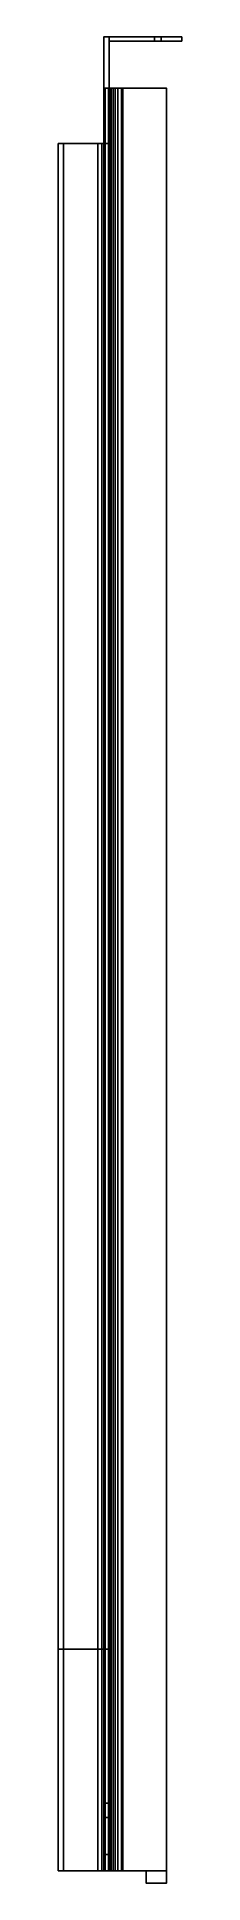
# Model space of a CAD drawing. Header units: millimetres. Extents: x -11 to 19, y -450 to 0.
import ezdxf

# ---------------------------------------------------------------- set-up
doc = ezdxf.new("R2010")
doc.units = ezdxf.units.MM
doc.layers.add('ACESSORIOS', color=1, linetype='Continuous')

msp = doc.modelspace()

# ---------------------------------------------------------------- linework, layer by layer
at = {"layer": 'ACESSORIOS'}
for p, q in [((1.3, 0, 88.8), (1.3, -26, 88.8)), ((1.3, 0, 88.8), (1.3, 0, 86)), ((1.3, -1, 86), (1.3, 0, 86)), ((1.3, -1, 86), (1.3, -1, 2.3)), ((1.3, -1, 2.3), (1.3, -12.5, 2.3)), ((1.3, -12.5, 2.3), (0, -12.5, 2.3)), ((4.3, -12.5, 2.3), (2.8, -12.5, 1.43)), ((2.8, -12.5, 1.43), (4.3, -12.5, 2.3)), ((3.45, -12.5, 0.31), (4.65, -12.5, 1)), ((4.3, -12.5, 2.3), (4.3, -447, 2.3)), ((15.3, -12.5, 2.3), (4.3, -12.5, 2.3)), ((15.3, -12.5, 2.3), (4.3, -12.5, 2.3)), ((4.65, -12.5, 1), (15.3, -12.5, 1)), ((4.65, -12.5, 1), (4.65, -447, 1)), ((4.65, -12.5, 1), (15.3, -12.5, 1)), ((15.3, -12.5, 2.3), (15.3, -450, 2.3)), ((15.3, -12.5, 1), (15.3, -450, 1)), ((15.3, -12.5, 1), (15.3, -12.5, 2.3)), ((1.3, -26, 79.3), (1.3, -393, 79.3)), ((1.3, -26, 88.8), (1.3, -26, 79.3)), ((1.3, -34, 61.5), (1.3, -394, 61.5)), ((1.3, -34, 25.5), (1.3, -394, 25.5)), ((1.3, -393, 79.3), (1.3, -447, 82.37)), ((1.3, -430.5, 28), (1.3, -443, 28)), ((1.3, -430.5, 33.94), (1.3, -430.5, 28)), ((1.3, -434, 40), (1.3, -430.5, 33.94)), ((1.3, -430.5, 2.3), (1.3, -443, 2.3)), ((1.3, -434, 58.5), (1.3, -434, 40)), ((1.3, -447, 58.5), (1.3, -434, 58.5)), ((1.3, -443, 32.5), (1.3, -447, 32.5)), ((1.3, -443, 28), (1.3, -443, 32.5)), ((1.3, -443, 2.3), (1.3, -447, 2.3)), ((0, -447, 2.3), (0, -447, 32.5)), ((0, -447, 32.5), (1.3, -447, 32.5)), ((1.3, -447, 32.5), (1.3, -447, 2.3)), ((1.3, -447, 82.37), (1.3, -447, 58.5)), ((1.3, -447, 32.5), (1.3, -447, 2.3)), ((2.8, -447, 1.43), (4.3, -447, 2.3)), ((2.8, -447, 1.43), (4.3, -447, 2.3)), ((4.65, -447, 1), (3.45, -447, 0.31)), ((3.45, -447, 0.31), (4.65, -447, 1)), ((4.3, -447, 2.3), (10.3, -447, 2.3)), ((10.3, -447, 1), (4.65, -447, 1)), ((10.3, -447, 2.3), (10.3, -450, 2.3)), ((10.3, -450, 1), (10.3, -447, 1)), ((10.3, -450, 2.3), (15.3, -450, 2.3)), ((15.3, -450, 1), (10.3, -450, 1)), ((15.3, -450, 1), (15.3, -447, 1))]:
    msp.add_line(p, q, dxfattribs=at)
at = {"layer": 'ACESSORIOS', "extrusion": (0, -1, 0)}
for p, q in [((3.55, -447, 1.87), (2.8, -447, 1.43)), ((4.3, -447, 2.3), (3.55, -447, 1.87))]:
    msp.add_line(p, q, dxfattribs=at)
at = {"layer": 'ACESSORIOS', "extrusion": (-1, 0, 0)}
for points, knots in [([(1.3, -34, 49.5), (1.3, -33.38, 49.84), (1.3, -32.77, 50.19), (1.3, -31.59, 50.96), (1.3, -31.01, 51.38), (1.3, -30.19, 52.08), (1.3, -29.93, 52.34), (1.3, -29.43, 52.87), (1.3, -29.2, 53.15), (1.3, -28.8, 53.76), (1.3, -28.63, 54.08), (1.3, -28.46, 54.6), (1.3, -28.41, 54.78), (1.3, -28.34, 55.14), (1.3, -28.33, 55.32), (1.3, -28.33, 55.5)], [0.035681408, 0.035681408, 0.035681408, 0.035681408, 0.037802221, 0.037802221, 0.039923033, 0.039923033, 0.040983439, 0.040983439, 0.042043845, 0.042043845, 0.043104252, 0.043104252, 0.043634455, 0.043634455, 0.044164658, 0.044164658, 0.044164658, 0.044164658]), ([(1.3, -28.33, 55.5), (1.3, -28.33, 55.68), (1.3, -28.34, 55.86), (1.3, -28.41, 56.22), (1.3, -28.45, 56.39), (1.3, -28.57, 56.74), (1.3, -28.64, 56.9), (1.3, -28.81, 57.23), (1.3, -28.9, 57.38), (1.3, -29.19, 57.83), (1.3, -29.42, 58.11), (1.3, -29.91, 58.65), (1.3, -30.17, 58.89), (1.3, -30.98, 59.6), (1.3, -31.55, 60.01), (1.3, -32.75, 60.8), (1.3, -33.37, 61.16), (1.3, -34, 61.5)], [0.044164658, 0.044164658, 0.044164658, 0.044164658, 0.04468949, 0.04468949, 0.045214321, 0.045214321, 0.045739153, 0.045739153, 0.046263985, 0.046263985, 0.047313648, 0.047313648, 0.048363312, 0.048363312, 0.050462639, 0.050462639, 0.052561966, 0.052561966, 0.052561966, 0.052561966]), ([(1.3, -34, 25.5), (1.3, -33.38, 25.84), (1.3, -32.76, 26.2), (1.3, -31.56, 26.98), (1.3, -30.98, 27.4), (1.3, -30.17, 28.11), (1.3, -29.91, 28.35), (1.3, -29.43, 28.87), (1.3, -29.2, 29.16), (1.3, -28.8, 29.77), (1.3, -28.63, 30.09), (1.3, -28.45, 30.6), (1.3, -28.41, 30.78), (1.3, -28.34, 31.14), (1.3, -28.33, 31.32), (1.3, -28.33, 31.5)], [0.014987921, 0.014987921, 0.014987921, 0.014987921, 0.017107577, 0.017107577, 0.019227233, 0.019227233, 0.020287061, 0.020287061, 0.021346889, 0.021346889, 0.022406717, 0.022406717, 0.02293663, 0.02293663, 0.023466544, 0.023466544, 0.023466544, 0.023466544]), ([(1.3, -28.33, 31.5), (1.3, -28.33, 31.68), (1.3, -28.35, 31.86), (1.3, -28.41, 32.22), (1.3, -28.45, 32.39), (1.3, -28.57, 32.74), (1.3, -28.64, 32.9), (1.3, -28.8, 33.22), (1.3, -28.9, 33.38), (1.3, -29.19, 33.83), (1.3, -29.42, 34.11), (1.3, -29.91, 34.64), (1.3, -30.16, 34.89), (1.3, -30.97, 35.59), (1.3, -31.56, 36.02), (1.3, -32.76, 36.8), (1.3, -33.38, 37.16), (1.3, -34, 37.5)], [0.023466544, 0.023466544, 0.023466544, 0.023466544, 0.023993303, 0.023993303, 0.024520061, 0.024520061, 0.025046819, 0.025046819, 0.025573577, 0.025573577, 0.026627094, 0.026627094, 0.02768061, 0.02768061, 0.029787643, 0.029787643, 0.031894676, 0.031894676, 0.031894676, 0.031894676]), ([(1.3, -34, 37.5), (1.3, -33.37, 37.84), (1.3, -32.75, 38.21), (1.3, -31.55, 38.99), (1.3, -30.97, 39.41), (1.3, -30.16, 40.12), (1.3, -29.9, 40.37), (1.3, -29.41, 40.9), (1.3, -29.18, 41.18), (1.3, -28.79, 41.78), (1.3, -28.63, 42.1), (1.3, -28.45, 42.61), (1.3, -28.41, 42.79), (1.3, -28.34, 43.14), (1.3, -28.33, 43.32), (1.3, -28.33, 43.5)], [0.023531632, 0.023531632, 0.023531632, 0.023531632, 0.025654749, 0.025654749, 0.027777866, 0.027777866, 0.028839424, 0.028839424, 0.029900982, 0.029900982, 0.030962541, 0.030962541, 0.03149332, 0.03149332, 0.032024099, 0.032024099, 0.032024099, 0.032024099]), ([(1.3, -28.33, 43.5), (1.3, -28.33, 43.68), (1.3, -28.34, 43.86), (1.3, -28.41, 44.22), (1.3, -28.45, 44.39), (1.3, -28.57, 44.74), (1.3, -28.64, 44.9), (1.3, -28.81, 45.23), (1.3, -28.9, 45.38), (1.3, -29.19, 45.83), (1.3, -29.42, 46.11), (1.3, -29.91, 46.65), (1.3, -30.17, 46.89), (1.3, -30.98, 47.6), (1.3, -31.55, 48.01), (1.3, -32.75, 48.8), (1.3, -33.37, 49.16), (1.3, -34, 49.5)], [0.032024099, 0.032024099, 0.032024099, 0.032024099, 0.032556, 0.032556, 0.033087902, 0.033087902, 0.033619804, 0.033619804, 0.034151705, 0.034151705, 0.035215509, 0.035215509, 0.036279312, 0.036279312, 0.038406919, 0.038406919, 0.040534525, 0.040534525, 0.040534525, 0.040534525])]:
    msp.add_open_spline(points, degree=3, knots=knots, dxfattribs=at)
at = {"layer": 'ACESSORIOS', "extrusion": (1, 0, 0)}
for points, knots in [([(1.3, -394, 61.5), (1.3, -394.63, 61.16), (1.3, -395.24, 60.8), (1.3, -396.44, 60.01), (1.3, -397.03, 59.59), (1.3, -397.84, 58.88), (1.3, -398.1, 58.63), (1.3, -398.59, 58.1), (1.3, -398.82, 57.82), (1.3, -399.21, 57.21), (1.3, -399.38, 56.89), (1.3, -399.55, 56.37), (1.3, -399.6, 56.2), (1.3, -399.66, 55.84), (1.3, -399.67, 55.66), (1.3, -399.67, 55.11), (1.3, -399.6, 54.76), (1.3, -399.36, 54.07), (1.3, -399.19, 53.75), (1.3, -398.89, 53.3), (1.3, -398.78, 53.15), (1.3, -398.56, 52.87), (1.3, -398.44, 52.73), (1.3, -398.08, 52.34), (1.3, -397.82, 52.1), (1.3, -397.02, 51.4), (1.3, -396.44, 50.98), (1.3, -395.24, 50.2), (1.3, -394.62, 49.84), (1.3, -394, 49.5)], [0.00765786, 0.00765786, 0.00765786, 0.00765786, 0.00979461, 0.00979461, 0.01193137, 0.01193137, 0.01299974, 0.01299974, 0.01406812, 0.01406812, 0.0151365, 0.0151365, 0.01567069, 0.01567069, 0.01620487, 0.01620487, 0.01727325, 0.01727325, 0.01834163, 0.01834163, 0.01887582, 0.01887582, 0.01941, 0.01941, 0.02047838, 0.02047838, 0.02261514, 0.02261514, 0.02475189, 0.02475189, 0.02475189, 0.02475189]), ([(1.3, -394, 49.5), (1.3, -394.63, 49.16), (1.3, -395.25, 48.8), (1.3, -396.44, 48.02), (1.3, -397.02, 47.6), (1.3, -397.83, 46.9), (1.3, -398.09, 46.65), (1.3, -398.58, 46.12), (1.3, -398.8, 45.84), (1.3, -399.1, 45.39), (1.3, -399.19, 45.23), (1.3, -399.35, 44.91), (1.3, -399.43, 44.74), (1.3, -399.54, 44.4), (1.3, -399.59, 44.23), (1.3, -399.65, 43.87), (1.3, -399.67, 43.69), (1.3, -399.67, 43.33), (1.3, -399.66, 43.15), (1.3, -399.6, 42.79), (1.3, -399.55, 42.62), (1.3, -399.38, 42.11), (1.3, -399.21, 41.79), (1.3, -398.82, 41.18), (1.3, -398.59, 40.9), (1.3, -398.11, 40.37), (1.3, -397.84, 40.12), (1.3, -397.03, 39.41), (1.3, -396.45, 38.99), (1.3, -395.25, 38.21), (1.3, -394.63, 37.84), (1.3, -394, 37.5)], [0.01662562, 0.01662562, 0.01662562, 0.01662562, 0.01875112, 0.01875112, 0.02087662, 0.02087662, 0.02193937, 0.02193937, 0.02300212, 0.02300212, 0.02353349, 0.02353349, 0.02406487, 0.02406487, 0.02459624, 0.02459624, 0.02512762, 0.02512762, 0.02565899, 0.02565899, 0.02619037, 0.02619037, 0.02725312, 0.02725312, 0.02831587, 0.02831587, 0.02937862, 0.02937862, 0.03150412, 0.03150412, 0.03362962, 0.03362962, 0.03362962, 0.03362962]), ([(1.3, -394, 37.5), (1.3, -394.63, 37.16), (1.3, -395.24, 36.8), (1.3, -396.45, 36.01), (1.3, -397.03, 35.59), (1.3, -397.85, 34.88), (1.3, -398.11, 34.63), (1.3, -398.59, 34.1), (1.3, -398.82, 33.81), (1.3, -399.12, 33.36), (1.3, -399.21, 33.21), (1.3, -399.37, 32.88), (1.3, -399.44, 32.71), (1.3, -399.55, 32.37), (1.3, -399.6, 32.19), (1.3, -399.66, 31.84), (1.3, -399.67, 31.66), (1.3, -399.67, 31.29), (1.3, -399.65, 31.11), (1.3, -399.59, 30.76), (1.3, -399.54, 30.58), (1.3, -399.36, 30.07), (1.3, -399.19, 29.75), (1.3, -398.79, 29.14), (1.3, -398.56, 28.86), (1.3, -398.08, 28.34), (1.3, -397.82, 28.1), (1.3, -397.01, 27.4), (1.3, -396.43, 26.98), (1.3, -395.24, 26.2), (1.3, -394.62, 25.84), (1.3, -394, 25.5)], [0.00827672, 0.00827672, 0.00827672, 0.00827672, 0.01041392, 0.01041392, 0.01255113, 0.01255113, 0.01361974, 0.01361974, 0.01468834, 0.01468834, 0.01522264, 0.01522264, 0.01575695, 0.01575695, 0.01629125, 0.01629125, 0.01682555, 0.01682555, 0.01735985, 0.01735985, 0.01789415, 0.01789415, 0.01896276, 0.01896276, 0.02003136, 0.02003136, 0.02109997, 0.02109997, 0.02323718, 0.02323718, 0.02537439, 0.02537439, 0.02537439, 0.02537439])]:
    msp.add_open_spline(points, degree=3, knots=knots, dxfattribs=at)
at = {"layer": 'ACESSORIOS'}
for points in [[(1.3, 0, 88.8), (1.3, 0, 2.3), (0, 0, 2.3), (0, 0, 88.8)], [(1.3, 0, 2.3), (1.3, -26, 2.3), (0, -26, 2.3), (0, 0, 2.3)], [(0, 0, 88.8), (0, 0, 2.3), (0, 0, 88.8)], [(0, 0, 2.3), (0, -26, 2.3), (0, -26, 88.8), (0, 0, 88.8)], [(0, 0, 88.8), (0, 0, 88.8), (1.3, 0, 88.8)], [(0, 0, 88.8), (0, -26, 88.8), (1.3, -26, 88.8), (1.3, 0, 88.8)], [(14, 0, 86), (14, -1, 86), (1.3, -1, 86), (1.3, 0, 86)], [(1.3, -26, 88.8), (1.3, -26, 2.3), (1.3, 0, 2.3), (1.3, 0, 88.8)], [(1.3, -26, 2.3), (1.3, -26, 2.3), (1.3, -26, 2.3), (1.3, 0, 2.3)], [(14, 0, 86), (12.35, 0, 2.3), (1.3, 0, 2.3), (1.3, 0, 86)], [(12.35, 0, 2.3), (12.35, -1, 2.3), (1.3, -1, 2.3), (1.3, 0, 2.3)], [(1.3, 0, 86.02), (1.3, 0, 2.3), (1.3, 0, 86.02)], [(1.3, 0, 2.3), (1.3, -1, 2.3), (1.3, -1, 86), (1.3, 0, 86)], [(12.35, -1, 2.3), (12.35, -1, 2.3), (12.35, -1, 2.3), (12.35, 0, 2.3)], [(12.35, 0, 2.3), (19, 0, 11.8), (19, 0, 81), (14, 0, 86)], [(12.35, 0, 2.3), (12.35, -1, 2.3), (19, -1, 11.8), (19, 0, 11.8)], [(19, 0, 81), (19, -1, 81), (14, -1, 86), (14, 0, 86)], [(19, 0, 81), (19, -1, 81), (19, -1, 11.8), (19, 0, 11.8)], [(1.3, -1, 86), (1.3, -1, 2.3), (12.35, -1, 2.3), (14, -1, 86)], [(1.3, -1, 2.3), (1.3, -1, 2.3), (12.35, -1, 2.3)], [(12.35, -1, 2.3), (19, -1, 11.8), (19, -1, 81), (14, -1, 86)], [(4.3, -447, 2.3), (2.8, -447, 1.43), (2.8, -12.5, 1.43), (4.3, -12.5, 2.3)], [(4.65, -12.5, 1), (4.3, -12.5, 2.3), (2.8, -12.5, 1.43), (3.45, -12.5, 0.31)], [(4.65, -447, 1), (3.45, -447, 0.31), (3.45, -12.5, 0.31), (4.65, -12.5, 1)], [(15.3, -447, 2.3), (4.3, -447, 2.3), (4.3, -12.5, 2.3), (15.3, -12.5, 2.3)], [(15.3, -12.5, 1), (4.65, -12.5, 1), (4.3, -12.5, 2.3), (15.3, -12.5, 2.3)], [(15.3, -12.5, 1), (15.3, -447, 1), (4.65, -447, 1), (4.65, -12.5, 1)], [(15.3, -12.5, 2.3), (15.3, -12.5, 1), (15.3, -450, 1), (15.3, -450, 2.3)], [(-0.5, -393, 86), (-11.1, -393, 86), (-11.1, -26, 86), (-0.5, -26, 86)], [(-11.1, -393, 82), (-11.1, -393, 86), (-11.1, -26, 86), (-11.1, -26, 82)], [(-9.8, -26, 82), (-11.1, -26, 82), (-11.1, -393, 82), (-9.8, -393, 82)], [(-1.49, -26, 84.7), (-0.5, -26, 86), (-11.1, -26, 86), (-9.8, -26, 84.7)], [(-11.1, -26, 86), (-9.8, -26, 84.7), (-9.8, -26, 82), (-11.1, -26, 82)], [(-1.49, -393, 84.7), (-9.8, -393, 84.7), (-9.8, -26, 84.7), (-1.49, -26, 84.7)], [(-9.8, -26, 84.7), (-9.8, -26, 82), (-9.8, -393, 82), (-9.8, -393, 84.7)], [(0, -26, 79.13), (-1.49, -26, 84.7), (-1.49, -393, 84.7), (0, -393, 79.13)], [(1.3, -26, 79.3), (0, -26, 79.13), (-1.49, -26, 84.7), (-0.5, -26, 86)], [(-0.5, -26, 86), (1.3, -26, 79.3), (1.3, -393, 79.3), (-0.5, -393, 86)], [(0, -26, 88.8), (0, -26, 2.3), (1.3, -26, 2.3), (1.3, -26, 88.8)], [(0, -26, 2.3), (0, -26, 2.3), (1.3, -26, 2.3)], [(1.3, -393, 79.3), (0, -393, 79.13), (0, -26, 79.13), (1.3, -26, 79.3)], [(0, -26, 2.3), (0, -26, 79.3), (0, -393, 79.13), (0, -393, 2.3)], [(1.3, -26, 2.3), (1.3, -26, 79.3), (1.3, -393, 79.3), (1.3, -393, 2.3)], [(-0.5, -393, 86), (-11.1, -393, 86), (-11.1, -447, 89.07), (-0.5, -447, 89.07)], [(-9.8, -447, 85.07), (-9.8, -393, 82), (-11.1, -393, 82), (-11.1, -447, 85.07)], [(-11.1, -447, 85.07), (-11.1, -447, 89.07), (-11.1, -393, 86), (-11.1, -393, 82)], [(-1.49, -447, 87.77), (-9.8, -447, 87.77), (-9.8, -393, 84.7), (-1.49, -393, 84.7)], [(-9.8, -393, 84.7), (-9.8, -393, 82), (-9.8, -447, 85.07), (-9.8, -447, 87.77)], [(0, -393, 79.13), (0, -447, 82.2), (-1.49, -447, 87.77), (-1.49, -393, 84.7)], [(1.3, -447, 82.37), (-0.5, -447, 89.07), (-0.5, -393, 86), (1.3, -393, 79.3)], [(0, -393, 79.13), (0, -447, 82.2), (0, -447, 58.5), (0, -393, 58.5)], [(0, -434, 40), (0, -434, 58.5), (0, -393, 58.5), (0, -393, 40.71)], [(0, -393, 28), (0, -393, 2.3), (0, -393, 28)], [(0, -393, 28), (0, -393, 2.3), (0, -393, 28)], [(0, -393, 2.3), (0, -443, 2.3), (0, -443, 28), (0, -393, 28)], [(0, -393, 33.94), (0, -393, 28), (0, -393, 33.94)], [(0, -393, 28), (0, -430.5, 28), (0, -430.5, 33.94), (0, -393, 33.94)], [(0, -393, 40.71), (0, -393, 33.94), (0, -430.5, 33.94), (0, -434, 40)], [(1.3, -393, 79.3), (1.3, -447, 82.37), (1.3, -447, 58.5), (1.3, -393, 58.5)], [(1.3, -434, 40), (1.3, -434, 58.5), (1.3, -393, 58.5), (1.3, -393, 40.8)], [(1.3, -430.5, 2.3), (1.3, -430.5, 2.3), (1.3, -430.5, 2.3), (1.3, -393, 2.3)], [(1.3, -443, 28), (1.3, -443, 2.3), (1.3, -393, 2.3), (1.3, -393, 28)], [(1.3, -443, 2.3), (1.3, -443, 2.3), (1.3, -443, 2.3), (1.3, -393, 2.3)], [(1.3, -393, 40.8), (1.3, -434, 40), (1.3, -430.5, 33.94), (1.3, -393, 33.94)], [(1.3, -430.5, 33.94), (1.3, -430.5, 28), (1.3, -393, 28), (1.3, -393, 33.94)], [(1.3, -430.5, 28), (1.3, -430.5, 28), (1.3, -430.5, 28), (1.3, -393, 28)], [(0, -430.5, 28), (0, -430.5, 28), (1.3, -430.5, 28)], [(0, -430.5, 28), (0, -443, 28), (1.3, -443, 28), (1.3, -430.5, 28)], [(1.3, -430.5, 28), (0, -430.5, 28), (0, -430.5, 33.94), (1.3, -430.5, 33.94)], [(0, -430.5, 33.94), (1.3, -430.5, 33.94), (1.3, -434, 40), (0, -434, 40)], [(1.3, -430.5, 28), (1.3, -443, 28), (0, -443, 28), (0, -430.5, 28)], [(0, -430.5, 33.94), (0, -430.5, 28), (1.3, -430.5, 28), (1.3, -430.5, 33.94)], [(1.3, -443, 2.3), (1.3, -443, 2.3), (1.3, -443, 2.3), (1.3, -430.5, 2.3)], [(1.3, -434, 40), (0, -434, 40), (0, -434, 58.5), (1.3, -434, 58.5)], [(0, -434, 58.5), (1.3, -434, 58.5), (1.3, -447, 58.5), (0, -447, 58.5)], [(0, -443, 32.5), (0, -443, 2.3), (0, -443, 32.5)], [(0, -443, 2.3), (0, -447, 2.3), (0, -447, 32.5), (0, -443, 32.5)], [(0, -443, 32.5), (0, -443, 32.5), (1.3, -443, 32.5)], [(0, -443, 32.5), (0, -447, 32.5), (1.3, -447, 32.5), (1.3, -443, 32.5)], [(1.3, -443, 32.5), (1.3, -443, 28), (0, -443, 28), (0, -443, 32.5)], [(1.3, -447, 32.5), (1.3, -447, 2.3), (1.3, -443, 2.3), (1.3, -443, 32.5)], [(1.3, -447, 2.3), (1.3, -447, 2.3), (1.3, -447, 2.3), (1.3, -443, 2.3)], [(-0.5, -447, 89.07), (-1.49, -447, 87.77), (-9.8, -447, 87.77), (-11.1, -447, 89.07)], [(-9.8, -447, 87.77), (-11.1, -447, 89.07), (-11.1, -447, 85.07), (-9.8, -447, 85.07)], [(0, -447, 82.2), (1.3, -447, 82.37), (-0.5, -447, 89.07), (-1.49, -447, 87.77)], [(0, -447, 32.5), (0, -447, 2.3), (1.3, -447, 2.3), (1.3, -447, 32.5)], [(0, -447, 2.3), (0, -447, 2.3), (1.3, -447, 2.3)], [(1.3, -447, 58.5), (0, -447, 58.5), (0, -447, 82.2), (1.3, -447, 82.37)], [(0, -447, 58.5), (0, -447, 58.5), (1.3, -447, 58.5)], [(4.3, -447, 2.3), (4.65, -447, 1), (3.45, -447, 0.31), (2.8, -447, 1.43)], [(10.3, -447, 2.3), (10.3, -447, 1), (4.65, -447, 1), (4.3, -447, 2.3)], [(15.3, -447, 1), (15.3, -450, 1), (10.3, -450, 1), (10.3, -447, 1)], [(10.3, -447, 2.3), (10.3, -447, 1), (10.3, -447, 2.3)], [(10.3, -447, 1), (10.3, -450, 1), (10.3, -450, 2.3), (10.3, -447, 2.3)], [(10.3, -447, 2.3), (10.3, -447, 2.3), (15.3, -447, 2.3)], [(10.3, -447, 2.3), (10.3, -450, 2.3), (15.3, -450, 2.3), (15.3, -447, 2.3)], [(10.3, -450, 2.3), (10.3, -450, 1), (15.3, -450, 1), (15.3, -450, 2.3)], [(10.3, -450, 1), (10.3, -450, 1), (15.3, -450, 1)], [(15.3, -450, 1), (15.3, -450, 1), (15.3, -450, 1), (15.3, -447, 1)]]:
    msp.add_3dface(points, dxfattribs=at)

# ---------------------------------------------------------------- meshes
mesh = msp.add_polymesh((2, 5), dxfattribs=at)
for k, corner in enumerate([(1.3, -12.5, 2.3), (1.43, -12.5, 1.8), (1.8, -12.5, 1.43), (2.3, -12.5, 1.3), (2.8, -12.5, 1.43), (0, -12.5, 2.3), (0.31, -12.5, 1.15), (1.15, -12.5, 0.31), (2.3, -12.5), (3.45, -12.5, 0.31)]):
    mesh.set_mesh_vertex(divmod(k, 5), corner)
mesh = msp.add_polymesh((2, 5), dxfattribs=at)
for k, corner in enumerate([(3.45, -12.5, 0.31), (2.3, -12.5), (1.15, -12.5, 0.31), (0.31, -12.5, 1.15), (0, -12.5, 2.3), (3.45, -447, 0.31), (2.3, -447), (1.15, -447, 0.31), (0.31, -447, 1.15), (0, -447, 2.3)]):
    mesh.set_mesh_vertex(divmod(k, 5), corner)
mesh = msp.add_polymesh((2, 5), dxfattribs=at)
for k, corner in enumerate([(1.3, -12.5, 2.3), (1.43, -12.5, 1.8), (1.8, -12.5, 1.43), (2.3, -12.5, 1.3), (2.8, -12.5, 1.43), (1.3, -447, 2.3), (1.43, -447, 1.8), (1.8, -447, 1.43), (2.3, -447, 1.3), (2.8, -447, 1.43)]):
    mesh.set_mesh_vertex(divmod(k, 5), corner)
mesh = msp.add_polymesh((2, 5), dxfattribs=at)
for k, corner in enumerate([(2.8, -447, 1.43), (2.3, -447, 1.3), (1.8, -447, 1.43), (1.43, -447, 1.8), (1.3, -447, 2.3), (3.45, -447, 0.31), (2.3, -447), (1.15, -447, 0.31), (0.31, -447, 1.15), (0, -447, 2.3)]):
    mesh.set_mesh_vertex(divmod(k, 5), corner)

doc.saveas('drawing.dxf')
